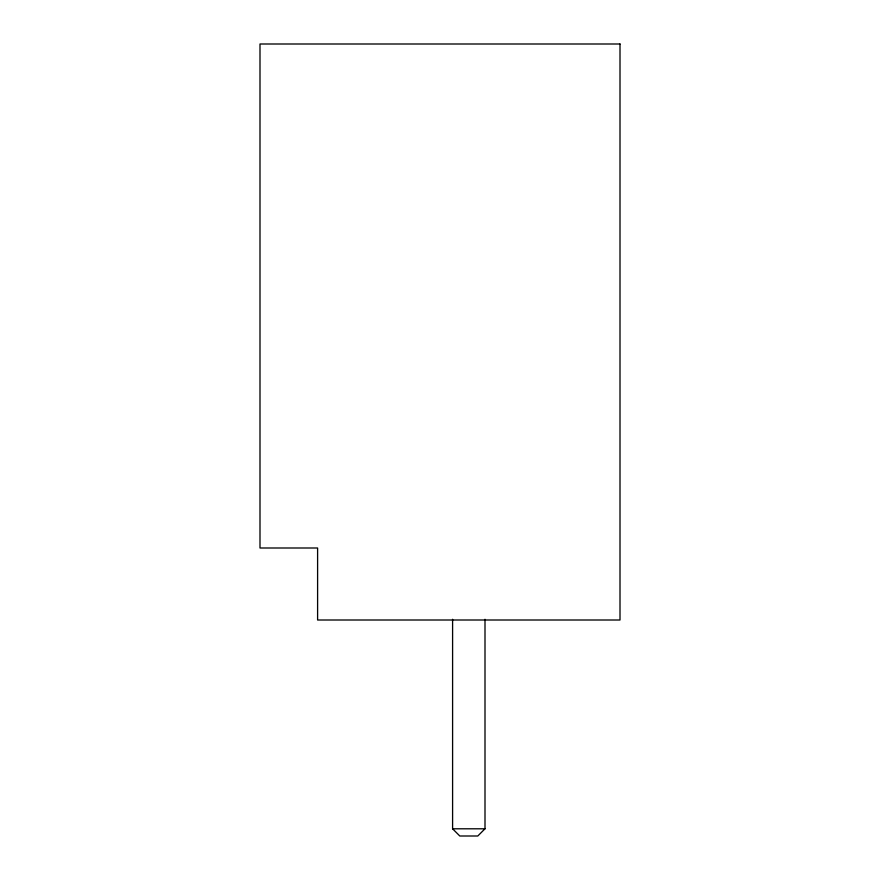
<?xml version="1.0" encoding="UTF-8"?>
<svg xmlns="http://www.w3.org/2000/svg" width="880" height="880" viewBox="0 0 880 880"><rect width="100%" height="100%" fill="white"/><g stroke="black" fill="none" stroke-linecap="round" stroke-linejoin="round"><path stroke-width="1.32" d="M485.001 619.289L485.001 828.795L477.796 836L459.8 836L452.595 828.795L452.595 619.289M452.595 828.795L485.001 828.795M620.004 44L259.996 44L259.996 547.998L317.603 547.998L317.603 620.004L620.004 620.004L620.004 44"/></g></svg>
